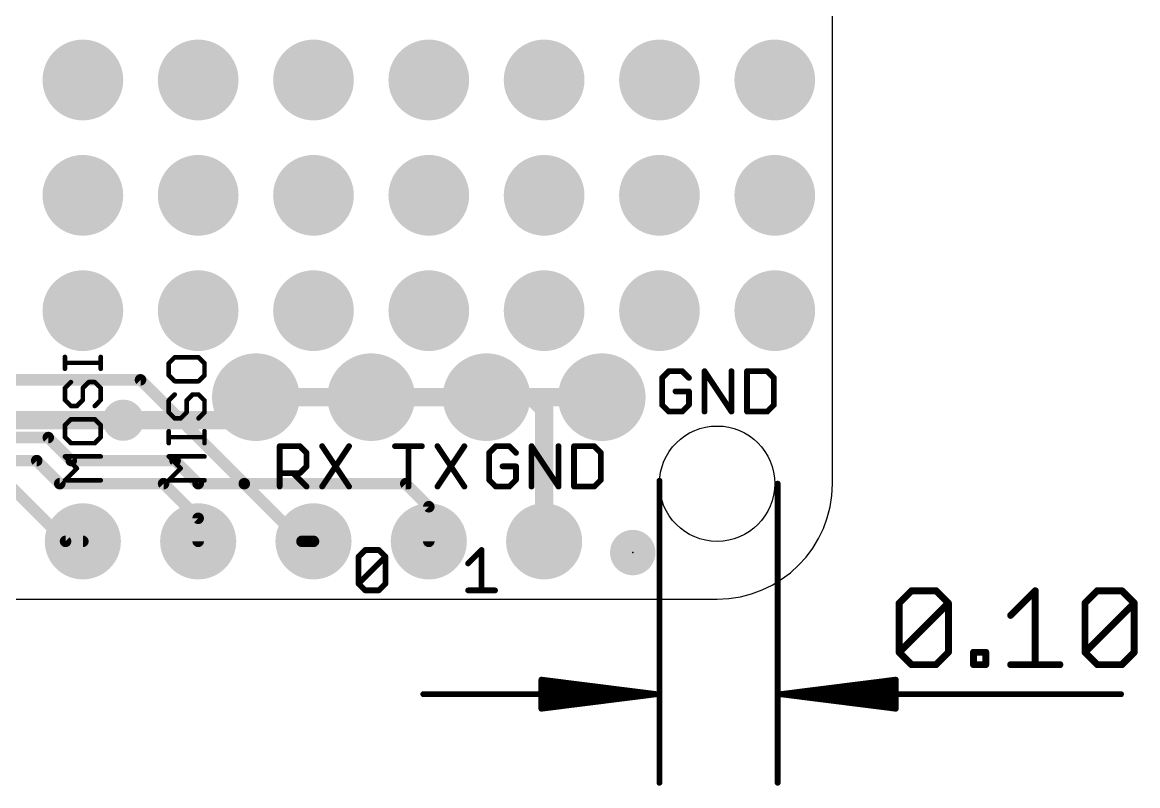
# Model space of a CAD drawing. Extents: x -12.9 to 57.5, y -7.5 to 35.5.
# Drawn here: x 32.96 to 57.52, y -4.11 to 12.7 of the extents above; entities that cross this region are included whole.
import ezdxf

# ---------------------------------------------------------------- set-up
doc = ezdxf.new("R2010")
doc.units = 0
for name, color, linetype in [('1', 12, 'CONTINUOUS'), ('16', 132, 'CONTINUOUS'), ('17', 110, 'CONTINUOUS'), ('18', 110, 'CONTINUOUS'), ('20', 53, 'CONTINUOUS'), ('21', 40, 'CONTINUOUS'), ('23', 40, 'CONTINUOUS'), ('47', 253, 'CONTINUOUS')]:
    doc.layers.add(name, color=color, linetype=linetype)

# ---------------------------------------------------------------- blocks, each defined once
blk = doc.blocks.new('ROUNDP')
at = {"const_width": 0.5}
blk.add_lwpolyline([(0, -0.25, 1), (0, 0.25, 1), (0, -0.25)], format="xyb", dxfattribs=at)
blk = doc.blocks.new('PIE')
at = {"const_width": 0.5}
blk.add_lwpolyline([(0, -0.25, 1), (0, 0.25, 1), (0, -0.25)], format="xyb", dxfattribs=at)
blk = doc.blocks.new('ROUNDV')
at = {"const_width": 0.5}
blk.add_lwpolyline([(0, -0.25, 1), (0, 0.25, 1), (0, -0.25)], format="xyb", dxfattribs=at)

msp = doc.modelspace()

# ---------------------------------------------------------------- linework, layer by layer
at = {"layer": '1'}
for points, const_width in [([(37.592, 3.937), (38.1, 4.445)], 0.4064), ([(38.1, 4.445), (40.64, 4.445)], 0.4064), ([(40.64, 4.445), (43.18, 4.445)], 0.4064), ([(43.18, 4.445), (44.196, 4.445)], 0.4064), ([(44.196, 4.445), (45.72, 4.445)], 0.4064), ([(44.45, 4.191), (44.196, 4.445)], 0.4064), ([(44.45, 1.27), (44.45, 4.191)], 0.4064), ([(35.179, 3.937), (37.592, 3.937)], 0.4064), ([(30.988, 3.556), (33.528, 3.556)], 0.254), ([(33.528, 3.556), (34.036, 3.048)], 0.254), ([(30.734, 3.048), (33.274, 3.048)], 0.254), ([(33.274, 3.048), (33.782, 2.54)], 0.254), ([(34.036, 3.048), (36.322, 3.048)], 0.254), ([(36.322, 3.048), (36.83, 2.54)], 0.254), ([(32.639, 2.54), (33.909, 1.27)], 0.254), ([(33.782, 2.54), (36.068, 2.54)], 0.254), ([(36.068, 2.54), (36.83, 1.778)], 0.254), ([(36.83, 2.54), (37.846, 2.54)], 0.254), ([(37.846, 2.54), (39.116, 1.27)], 0.254), ([(36.83, 1.778), (36.83, 1.27)], 0.254), ([(33.909, 1.27), (34.29, 1.27)], 0.254), ([(39.116, 1.27), (39.37, 1.27)], 0.254)]:
    msp.add_lwpolyline(points, dxfattribs=dict(at, const_width=const_width))
for points, const_width in [([(38.1, 4.5466, 1), (38.1, 4.3434)], 0.2032), ([(38.1718, 4.3732, 1), (38.0282, 4.5168)], 0.2032), ([(40.64, 4.5466, 1), (40.64, 4.3434)], 0.2032), ([(40.64, 4.3434, 1), (40.64, 4.5466)], 0.2032), ([(43.18, 4.5466, 1), (43.18, 4.3434)], 0.2032), ([(43.18, 4.3434, 1), (43.18, 4.5466)], 0.2032), ([(44.196, 4.5466, 1), (44.196, 4.3434)], 0.2032), ([(44.2678, 4.5168, 1), (44.1242, 4.3732)], 0.2032), ([(44.196, 4.3434, 1), (44.196, 4.5466)], 0.2032), ([(45.72, 4.3434, 1), (45.72, 4.5466)], 0.2032), ([(44.5516, 4.191, 1), (44.3484, 4.191)], 0.2032), ([(44.3782, 4.1192, 1), (44.5218, 4.2628)], 0.2032), ([(35.179, 4.0386, 1), (35.179, 3.8354)], 0.2032), ([(37.5202, 4.0088, 1), (37.6638, 3.8652)], 0.2032), ([(37.592, 3.8354, 1), (37.592, 4.0386)], 0.2032), ([(33.5729, 3.6009, 1), (33.4831, 3.5111)], 0.127), ([(33.528, 3.4925, 1), (33.528, 3.6195)], 0.127), ([(33.3189, 3.0929, 1), (33.2291, 3.0031)], 0.127), ([(33.274, 2.9845, 1), (33.274, 3.1115)], 0.127), ([(34.036, 3.1115, 1), (34.036, 2.9845)], 0.127), ([(33.9911, 3.0031, 1), (34.0809, 3.0929)], 0.127), ([(36.3669, 3.0929, 1), (36.2771, 3.0031)], 0.127), ([(36.322, 2.9845, 1), (36.322, 3.1115)], 0.127), ([(33.782, 2.6035, 1), (33.782, 2.4765)], 0.127), ([(33.7371, 2.4951, 1), (33.8269, 2.5849)], 0.127), ([(36.1129, 2.5849, 1), (36.0231, 2.4951)], 0.127), ([(36.068, 2.4765, 1), (36.068, 2.6035)], 0.127), ([(36.83, 2.6035, 1), (36.83, 2.4765)], 0.127), ([(36.7851, 2.4951, 1), (36.8749, 2.5849)], 0.127), ([(37.8909, 2.5849, 1), (37.8011, 2.4951)], 0.127), ([(37.846, 2.4765, 1), (37.846, 2.6035)], 0.127), ([(36.8935, 1.778, 1), (36.7665, 1.778)], 0.127), ([(36.7851, 1.7331, 1), (36.8749, 1.8229)], 0.127), ([(33.909, 1.3335, 1), (33.909, 1.2065)], 0.127), ([(33.8641, 1.2251, 1), (33.9539, 1.3149)], 0.127), ([(34.29, 1.2065, 1), (34.29, 1.3335)], 0.127), ([(36.7665, 1.27, 1), (36.8935, 1.27)], 0.127), ([(39.116, 1.3335, 1), (39.116, 1.2065)], 0.127), ([(39.0711, 1.2251, 1), (39.1609, 1.3149)], 0.127), ([(39.37, 1.2065, 1), (39.37, 1.3335)], 0.127), ([(44.3484, 1.27, 1), (44.5516, 1.27)], 0.2032)]:
    msp.add_lwpolyline(points, format="xyb", dxfattribs=dict(at, const_width=const_width))
at = {"layer": '16'}
for points, const_width in [([(31.242, 4.826), (35.56, 4.826)], 0.254), ([(35.56, 4.826), (37.846, 2.54)], 0.254), ([(35.179, 3.937), (30.861, 3.937)], 0.4064), ([(37.846, 2.54), (41.402, 2.54)], 0.254), ([(41.402, 2.54), (41.91, 2.032)], 0.254), ([(41.91, 2.032), (41.91, 1.27)], 0.254)]:
    msp.add_lwpolyline(points, dxfattribs=dict(at, const_width=const_width))
for points, const_width in [([(35.6049, 4.8709, 1), (35.5151, 4.7811)], 0.127), ([(35.56, 4.7625, 1), (35.56, 4.8895)], 0.127), ([(35.179, 3.8354, 1), (35.179, 4.0386)], 0.2032), ([(37.846, 2.6035, 1), (37.846, 2.4765)], 0.127), ([(37.8011, 2.4951, 1), (37.8909, 2.5849)], 0.127), ([(41.4469, 2.5849, 1), (41.3571, 2.4951)], 0.127), ([(41.402, 2.4765, 1), (41.402, 2.6035)], 0.127), ([(41.9735, 2.032, 1), (41.8465, 2.032)], 0.127), ([(41.8651, 1.9871, 1), (41.9549, 2.0769)], 0.127), ([(41.8465, 1.27, 1), (41.9735, 1.27)], 0.127)]:
    msp.add_lwpolyline(points, format="xyb", dxfattribs=dict(at, const_width=const_width))
at = {"layer": '20'}
for p, q in [((50.8, 2.54), (50.8, 20.32)), ((2.54, 0), (48.26, 0))]:
    msp.add_line(p, q, dxfattribs=at)
msp.add_circle((48.26, 2.54), 1.27, dxfattribs=at)
msp.add_arc((48.26, 2.54), 2.54, 270, 0, dxfattribs=at)
at = {"layer": '21'}
for points, const_width in [([(33.8956, 5.0698), (33.8956, 5.3325)], 0.1016), ([(34.6837, 5.2012), (33.8956, 5.2012)], 0.1016), ([(34.6837, 5.0698), (34.6837, 5.3325)], 0.1016), ([(36.313, 5.3223), (36.1816, 5.191)], 0.1016), ([(36.1816, 5.191), (36.1816, 4.9283)], 0.1016), ([(36.8384, 5.3223), (36.313, 5.3223)], 0.1016), ([(36.9697, 5.191), (36.8384, 5.3223)], 0.1016), ([(36.9697, 4.9283), (36.9697, 5.191)], 0.1016), ([(36.1816, 4.9283), (36.313, 4.7969)], 0.1016), ([(36.8384, 4.7969), (36.9697, 4.9283)], 0.1016), ([(47.1955, 5.0173), (47.0472, 4.869)], 0.127), ([(47.0472, 4.869), (47.0472, 4.2758)], 0.127), ([(47.4921, 5.0173), (47.1955, 5.0173)], 0.127), ([(47.6404, 4.869), (47.4921, 5.0173)], 0.127), ([(47.9827, 4.1275), (47.9827, 5.0173)], 0.127), ([(47.9827, 5.0173), (48.5759, 4.1275)], 0.127), ([(48.5759, 4.1275), (48.5759, 5.0173)], 0.127), ([(48.9183, 5.0173), (48.9183, 4.1275)], 0.127), ([(49.3631, 5.0173), (48.9183, 5.0173)], 0.127), ([(49.5114, 4.869), (49.3631, 5.0173)], 0.127), ([(49.5114, 4.2758), (49.5114, 4.869)], 0.127), ([(34.027, 4.7766), (33.8956, 4.6453)], 0.1016), ([(33.8956, 4.6453), (33.8956, 4.3826)], 0.1016), ([(34.2897, 4.6453), (34.421, 4.7766)], 0.1016), ([(34.2897, 4.3826), (34.2897, 4.6453)], 0.1016), ([(34.421, 4.7766), (34.5524, 4.7766)], 0.1016), ([(34.5524, 4.7766), (34.6837, 4.6453)], 0.1016), ([(34.6837, 4.6453), (34.6837, 4.3826)], 0.1016), ([(36.313, 4.7969), (36.8384, 4.7969)], 0.1016), ([(33.8956, 4.3826), (34.027, 4.2512)], 0.1016), ([(34.1583, 4.2512), (34.2897, 4.3826)], 0.1016), ([(34.6837, 4.3826), (34.5524, 4.2512)], 0.1016), ([(36.313, 4.5038), (36.1816, 4.3724)], 0.1016), ([(36.1816, 4.3724), (36.1816, 4.1097)], 0.1016), ([(36.5757, 4.3724), (36.707, 4.5038)], 0.1016), ([(36.5757, 4.1097), (36.5757, 4.3724)], 0.1016), ([(36.707, 4.5038), (36.8384, 4.5038)], 0.1016), ([(36.8384, 4.5038), (36.9697, 4.3724)], 0.1016), ([(36.9697, 4.3724), (36.9697, 4.1097)], 0.1016), ([(47.6404, 4.5724), (47.3438, 4.5724)], 0.127), ([(47.6404, 4.2758), (47.6404, 4.5724)], 0.127), ([(34.027, 4.2512), (34.1583, 4.2512)], 0.1016), ([(47.0472, 4.2758), (47.1955, 4.1275)], 0.127), ([(47.1955, 4.1275), (47.4921, 4.1275)], 0.127), ([(47.4921, 4.1275), (47.6404, 4.2758)], 0.127), ([(48.9183, 4.1275), (49.3631, 4.1275)], 0.127), ([(49.3631, 4.1275), (49.5114, 4.2758)], 0.127), ([(34.027, 3.958), (33.8956, 3.8267)], 0.1016), ([(34.5524, 3.958), (34.027, 3.958)], 0.1016), ([(34.6837, 3.8267), (34.5524, 3.958)], 0.1016), ([(36.1816, 4.1097), (36.313, 3.9784)], 0.1016), ([(36.313, 3.9784), (36.4443, 3.9784)], 0.1016), ([(36.4443, 3.9784), (36.5757, 4.1097)], 0.1016), ([(36.9697, 4.1097), (36.8384, 3.9784)], 0.1016), ([(33.8956, 3.8267), (33.8956, 3.564)], 0.1016), ([(34.6837, 3.564), (34.6837, 3.8267)], 0.1016), ([(36.1816, 3.4327), (36.1816, 3.6953)], 0.1016), ([(36.9697, 3.4327), (36.9697, 3.6953)], 0.1016), ([(33.8956, 3.564), (34.027, 3.4327)], 0.1016), ([(34.027, 3.4327), (34.5524, 3.4327)], 0.1016), ([(34.5524, 3.4327), (34.6837, 3.564)], 0.1016), ([(36.9697, 3.564), (36.1816, 3.564)], 0.1016), ([(38.625, 2.4765), (38.625, 3.3663)], 0.127), ([(38.625, 3.3663), (39.0699, 3.3663)], 0.127), ([(39.0699, 3.3663), (39.2182, 3.218)], 0.127), ([(39.2182, 3.218), (39.2182, 2.9214)], 0.127), ([(39.5605, 3.3663), (40.1537, 2.4765)], 0.127), ([(40.1537, 3.3663), (39.5605, 2.4765)], 0.127), ([(41.165, 3.3663), (41.7582, 3.3663)], 0.127), ([(41.4616, 2.4765), (41.4616, 3.3663)], 0.127), ([(42.1005, 3.3663), (42.6937, 2.4765)], 0.127), ([(42.6937, 3.3663), (42.1005, 2.4765)], 0.127), ([(43.3855, 3.3663), (43.2372, 3.218)], 0.127), ([(43.2372, 3.218), (43.2372, 2.6248)], 0.127), ([(43.6821, 3.3663), (43.3855, 3.3663)], 0.127), ([(43.8304, 3.218), (43.6821, 3.3663)], 0.127), ([(44.1727, 2.4765), (44.1727, 3.3663)], 0.127), ([(44.1727, 3.3663), (44.7659, 2.4765)], 0.127), ([(44.7659, 2.4765), (44.7659, 3.3663)], 0.127), ([(45.1083, 3.3663), (45.1083, 2.4765)], 0.127), ([(45.5531, 3.3663), (45.1083, 3.3663)], 0.127), ([(45.7014, 3.218), (45.5531, 3.3663)], 0.127), ([(45.7014, 2.6248), (45.7014, 3.218)], 0.127), ([(34.1583, 2.8768), (33.8956, 3.1395)], 0.1016), ([(33.8956, 3.1395), (34.6837, 3.1395)], 0.1016), ([(36.4443, 2.8768), (36.1816, 3.1395)], 0.1016), ([(36.1816, 3.1395), (36.9697, 3.1395)], 0.1016), ([(39.2182, 2.9214), (39.0699, 2.7731)], 0.127), ([(43.8304, 2.9214), (43.5338, 2.9214)], 0.127), ([(43.8304, 2.6248), (43.8304, 2.9214)], 0.127), ([(33.8956, 2.6141), (34.1583, 2.8768)], 0.1016), ([(36.1816, 2.6141), (36.4443, 2.8768)], 0.1016), ([(39.0699, 2.7731), (38.625, 2.7731)], 0.127), ([(38.9216, 2.7731), (39.2182, 2.4765)], 0.127), ([(34.6837, 2.6141), (33.8956, 2.6141)], 0.1016), ([(36.9697, 2.6141), (36.1816, 2.6141)], 0.1016), ([(43.2372, 2.6248), (43.3855, 2.4765)], 0.127), ([(43.3855, 2.4765), (43.6821, 2.4765)], 0.127), ([(43.6821, 2.4765), (43.8304, 2.6248)], 0.127), ([(45.1083, 2.4765), (45.5531, 2.4765)], 0.127), ([(45.5531, 2.4765), (45.7014, 2.6248)], 0.127), ([(40.3627, 0.932), (40.511, 1.0803)], 0.127), ([(40.3627, 0.3388), (40.3627, 0.932)], 0.127), ([(40.3627, 0.3388), (40.9559, 0.932)], 0.127), ([(40.511, 1.0803), (40.8076, 1.0803)], 0.127), ([(40.8076, 1.0803), (40.9559, 0.932)], 0.127), ([(40.9559, 0.932), (40.9559, 0.3388)], 0.127), ([(42.7757, 0.7837), (43.0723, 1.0803)], 0.127), ([(43.0723, 1.0803), (43.0723, 0.1905)], 0.127), ([(40.511, 0.1905), (40.3627, 0.3388)], 0.127), ([(40.8076, 0.1905), (40.511, 0.1905)], 0.127), ([(40.9559, 0.3388), (40.8076, 0.1905)], 0.127), ([(42.7757, 0.1905), (43.3689, 0.1905)], 0.127)]:
    msp.add_lwpolyline(points, dxfattribs=dict(at, const_width=const_width))
for points, const_width in [([(33.921, 5.3325, 1), (33.8702, 5.3325)], 0.0508), ([(33.8956, 5.2266, 1), (33.8956, 5.1757)], 0.0508), ([(34.7091, 5.3325, 1), (34.6583, 5.3325)], 0.0508), ([(34.6837, 5.1757, 1), (34.6837, 5.2266)], 0.0508), ([(36.207, 5.191, 1), (36.1562, 5.191)], 0.0508), ([(36.1637, 5.2089, 1), (36.1996, 5.173)], 0.0508), ([(36.313, 5.3477, 1), (36.313, 5.2969)], 0.0508), ([(36.3309, 5.3044, 1), (36.295, 5.3403)], 0.0508), ([(36.8563, 5.3403, 1), (36.8204, 5.3044)], 0.0508), ([(36.8384, 5.2969, 1), (36.8384, 5.3477)], 0.0508), ([(36.9951, 5.191, 1), (36.9443, 5.191)], 0.0508), ([(36.9517, 5.173, 1), (36.9877, 5.2089)], 0.0508), ([(33.8702, 5.0698, 1), (33.921, 5.0698)], 0.0508), ([(34.6583, 5.0698, 1), (34.7091, 5.0698)], 0.0508), ([(36.1996, 4.9463, 1), (36.1637, 4.9103)], 0.0508), ([(36.1562, 4.9283, 1), (36.207, 4.9283)], 0.0508), ([(36.9443, 4.9283, 1), (36.9951, 4.9283)], 0.0508), ([(36.9877, 4.9103, 1), (36.9517, 4.9463)], 0.0508), ([(47.079, 4.869, 1), (47.0155, 4.869)], 0.0635), ([(47.0248, 4.8914, 1), (47.0697, 4.8465)], 0.0635), ([(47.1955, 5.049, 1), (47.1955, 4.9855)], 0.0635), ([(47.218, 4.9948, 1), (47.1731, 5.0397)], 0.0635), ([(47.5146, 5.0397, 1), (47.4696, 4.9948)], 0.0635), ([(47.4921, 4.9855, 1), (47.4921, 5.049)], 0.0635), ([(47.6179, 4.8465, 1), (47.6628, 4.8914)], 0.0635), ([(48.0145, 5.0173, 1), (47.951, 5.0173)], 0.0635), ([(48.0092, 5.0349, 1), (47.9563, 4.9996)], 0.0635), ([(48.6077, 5.0173, 1), (48.5442, 5.0173)], 0.0635), ([(48.95, 5.0173, 1), (48.8865, 5.0173)], 0.0635), ([(48.9183, 5.049, 1), (48.9183, 4.9855)], 0.0635), ([(49.3856, 5.0397, 1), (49.3407, 4.9948)], 0.0635), ([(49.3631, 4.9855, 1), (49.3631, 5.049)], 0.0635), ([(49.5432, 4.869, 1), (49.4797, 4.869)], 0.0635), ([(49.489, 4.8465, 1), (49.5339, 4.8914)], 0.0635), ([(33.921, 4.6453, 1), (33.8702, 4.6453)], 0.0508), ([(33.8777, 4.6632, 1), (33.9136, 4.6273)], 0.0508), ([(34.0449, 4.7586, 1), (34.009, 4.7946)], 0.0508), ([(34.3151, 4.6453, 1), (34.2643, 4.6453)], 0.0508), ([(34.2717, 4.6632, 1), (34.3076, 4.6273)], 0.0508), ([(34.421, 4.802, 1), (34.421, 4.7512)], 0.0508), ([(34.439, 4.7586, 1), (34.403, 4.7946)], 0.0508), ([(34.5703, 4.7946, 1), (34.5344, 4.7586)], 0.0508), ([(34.5524, 4.7512, 1), (34.5524, 4.802)], 0.0508), ([(34.7091, 4.6453, 1), (34.6583, 4.6453)], 0.0508), ([(34.6657, 4.6273, 1), (34.7017, 4.6632)], 0.0508), ([(36.313, 4.8223, 1), (36.313, 4.7715)], 0.0508), ([(36.295, 4.779, 1), (36.3309, 4.8149)], 0.0508), ([(36.8204, 4.8149, 1), (36.8563, 4.779)], 0.0508), ([(36.8384, 4.7715, 1), (36.8384, 4.8223)], 0.0508), ([(33.9136, 4.4005, 1), (33.8777, 4.3646)], 0.0508), ([(34.3076, 4.3646, 1), (34.2717, 4.4005)], 0.0508), ([(34.7017, 4.3646, 1), (34.6657, 4.4005)], 0.0508), ([(36.207, 4.3724, 1), (36.1562, 4.3724)], 0.0508), ([(36.3309, 4.4858, 1), (36.295, 4.5217)], 0.0508), ([(36.6011, 4.3724, 1), (36.5503, 4.3724)], 0.0508), ([(36.707, 4.5292, 1), (36.707, 4.4783)], 0.0508), ([(36.725, 4.4858, 1), (36.689, 4.5217)], 0.0508), ([(36.8563, 4.5217, 1), (36.8204, 4.4858)], 0.0508), ([(36.8384, 4.4783, 1), (36.8384, 4.5292)], 0.0508), ([(36.9951, 4.3724, 1), (36.9443, 4.3724)], 0.0508), ([(47.3438, 4.6041, 1), (47.3438, 4.5406)], 0.0635), ([(47.6721, 4.5724, 1), (47.6086, 4.5724)], 0.0635), ([(47.6404, 4.5406, 1), (47.6404, 4.6041)], 0.0635), ([(33.8702, 4.3826, 1), (33.921, 4.3826)], 0.0508), ([(34.027, 4.2766, 1), (34.027, 4.2258)], 0.0508), ([(34.009, 4.2333, 1), (34.0449, 4.2692)], 0.0508), ([(34.1404, 4.2692, 1), (34.1763, 4.2333)], 0.0508), ([(34.1583, 4.2258, 1), (34.1583, 4.2766)], 0.0508), ([(34.2643, 4.3826, 1), (34.3151, 4.3826)], 0.0508), ([(34.5344, 4.2692, 1), (34.5703, 4.2333)], 0.0508), ([(34.6583, 4.3826, 1), (34.7091, 4.3826)], 0.0508), ([(36.1637, 4.3904, 1), (36.1996, 4.3544)], 0.0508), ([(36.5577, 4.3904, 1), (36.5936, 4.3544)], 0.0508), ([(36.9517, 4.3544, 1), (36.9877, 4.3904)], 0.0508), ([(47.0697, 4.2982, 1), (47.0248, 4.2533)], 0.0635), ([(47.0155, 4.2758, 1), (47.079, 4.2758)], 0.0635), ([(47.1955, 4.1593, 1), (47.1955, 4.0958)], 0.0635), ([(47.1731, 4.105, 1), (47.218, 4.15)], 0.0635), ([(47.4696, 4.15, 1), (47.5146, 4.105)], 0.0635), ([(47.4921, 4.0958, 1), (47.4921, 4.1593)], 0.0635), ([(47.6086, 4.2758, 1), (47.6721, 4.2758)], 0.0635), ([(47.6628, 4.2533, 1), (47.6179, 4.2982)], 0.0635), ([(48.5495, 4.1099, 1), (48.6023, 4.1451)], 0.0635), ([(48.9183, 4.1593, 1), (48.9183, 4.0958)], 0.0635), ([(49.3407, 4.15, 1), (49.3856, 4.105)], 0.0635), ([(49.3631, 4.0958, 1), (49.3631, 4.1593)], 0.0635), ([(49.4797, 4.2758, 1), (49.5432, 4.2758)], 0.0635), ([(49.5339, 4.2533, 1), (49.489, 4.2982)], 0.0635), ([(34.027, 3.9834, 1), (34.027, 3.9326)], 0.0508), ([(34.0449, 3.9401, 1), (34.009, 3.976)], 0.0508), ([(34.5703, 3.976, 1), (34.5344, 3.9401)], 0.0508), ([(34.5524, 3.9326, 1), (34.5524, 3.9834)], 0.0508), ([(36.1562, 4.1097, 1), (36.207, 4.1097)], 0.0508), ([(36.1996, 4.1277, 1), (36.1637, 4.0918)], 0.0508), ([(36.313, 4.0038, 1), (36.313, 3.953)], 0.0508), ([(36.295, 3.9604, 1), (36.3309, 3.9963)], 0.0508), ([(36.4264, 3.9963, 1), (36.4623, 3.9604)], 0.0508), ([(36.4443, 3.953, 1), (36.4443, 4.0038)], 0.0508), ([(36.5503, 4.1097, 1), (36.6011, 4.1097)], 0.0508), ([(36.5936, 4.0918, 1), (36.5577, 4.1277)], 0.0508), ([(36.8204, 3.9963, 1), (36.8563, 3.9604)], 0.0508), ([(36.9443, 4.1097, 1), (36.9951, 4.1097)], 0.0508), ([(36.9877, 4.0918, 1), (36.9517, 4.1277)], 0.0508), ([(47.951, 4.1275, 1), (48.0145, 4.1275)], 0.0635), ([(48.5442, 4.1275, 1), (48.6077, 4.1275)], 0.0635), ([(48.8865, 4.1275, 1), (48.95, 4.1275)], 0.0635), ([(33.921, 3.8267, 1), (33.8702, 3.8267)], 0.0508), ([(33.8777, 3.8446, 1), (33.9136, 3.8087)], 0.0508), ([(34.7091, 3.8267, 1), (34.6583, 3.8267)], 0.0508), ([(34.6657, 3.8087, 1), (34.7017, 3.8446)], 0.0508), ([(36.207, 3.6953, 1), (36.1562, 3.6953)], 0.0508), ([(36.9951, 3.6953, 1), (36.9443, 3.6953)], 0.0508), ([(33.9136, 3.582, 1), (33.8777, 3.546)], 0.0508), ([(33.8702, 3.564, 1), (33.921, 3.564)], 0.0508), ([(34.027, 3.4581, 1), (34.027, 3.4073)], 0.0508), ([(34.009, 3.4147, 1), (34.0449, 3.4506)], 0.0508), ([(34.5344, 3.4506, 1), (34.5703, 3.4147)], 0.0508), ([(34.5524, 3.4073, 1), (34.5524, 3.4581)], 0.0508), ([(34.6583, 3.564, 1), (34.7091, 3.564)], 0.0508), ([(34.7017, 3.546, 1), (34.6657, 3.582)], 0.0508), ([(36.1816, 3.5894, 1), (36.1816, 3.5386)], 0.0508), ([(36.1562, 3.4327, 1), (36.207, 3.4327)], 0.0508), ([(36.9443, 3.4327, 1), (36.9951, 3.4327)], 0.0508), ([(36.9697, 3.5386, 1), (36.9697, 3.5894)], 0.0508), ([(38.6567, 3.3663, 1), (38.5932, 3.3663)], 0.0635), ([(38.625, 3.398, 1), (38.625, 3.3345)], 0.0635), ([(39.0923, 3.3887, 1), (39.0474, 3.3438)], 0.0635), ([(39.0699, 3.3345, 1), (39.0699, 3.398)], 0.0635), ([(39.2499, 3.218, 1), (39.1864, 3.218)], 0.0635), ([(39.1957, 3.1955, 1), (39.2406, 3.2404)], 0.0635), ([(39.5869, 3.3839, 1), (39.5341, 3.3486)], 0.0635), ([(40.1801, 3.3486, 1), (40.1273, 3.3839)], 0.0635), ([(41.165, 3.398, 1), (41.165, 3.3345)], 0.0635), ([(41.4933, 3.3663, 1), (41.4298, 3.3663)], 0.0635), ([(41.7582, 3.3345, 1), (41.7582, 3.398)], 0.0635), ([(42.1269, 3.3839, 1), (42.0741, 3.3486)], 0.0635), ([(42.7201, 3.3486, 1), (42.6673, 3.3839)], 0.0635), ([(43.269, 3.218, 1), (43.2055, 3.218)], 0.0635), ([(43.2148, 3.2404, 1), (43.2597, 3.1955)], 0.0635), ([(43.3855, 3.398, 1), (43.3855, 3.3345)], 0.0635), ([(43.408, 3.3438, 1), (43.3631, 3.3887)], 0.0635), ([(43.7046, 3.3887, 1), (43.6596, 3.3438)], 0.0635), ([(43.6821, 3.3345, 1), (43.6821, 3.398)], 0.0635), ([(43.8079, 3.1955, 1), (43.8528, 3.2404)], 0.0635), ([(44.2045, 3.3663, 1), (44.141, 3.3663)], 0.0635), ([(44.1992, 3.3839, 1), (44.1463, 3.3486)], 0.0635), ([(44.7977, 3.3663, 1), (44.7342, 3.3663)], 0.0635), ([(45.14, 3.3663, 1), (45.0765, 3.3663)], 0.0635), ([(45.1083, 3.398, 1), (45.1083, 3.3345)], 0.0635), ([(45.5756, 3.3887, 1), (45.5307, 3.3438)], 0.0635), ([(45.5531, 3.3345, 1), (45.5531, 3.398)], 0.0635), ([(45.7332, 3.218, 1), (45.6697, 3.218)], 0.0635), ([(45.679, 3.1955, 1), (45.7239, 3.2404)], 0.0635), ([(33.8956, 3.1649, 1), (33.8956, 3.1141)], 0.0508), ([(33.9136, 3.1574, 1), (33.8777, 3.1215)], 0.0508), ([(34.6837, 3.1141, 1), (34.6837, 3.1649)], 0.0508), ([(36.1816, 3.1649, 1), (36.1816, 3.1141)], 0.0508), ([(36.1996, 3.1574, 1), (36.1637, 3.1215)], 0.0508), ([(36.9697, 3.1141, 1), (36.9697, 3.1649)], 0.0508), ([(39.1864, 2.9214, 1), (39.2499, 2.9214)], 0.0635), ([(39.2406, 2.8989, 1), (39.1957, 2.9438)], 0.0635), ([(43.5338, 2.9531, 1), (43.5338, 2.8896)], 0.0635), ([(43.8621, 2.9214, 1), (43.7986, 2.9214)], 0.0635), ([(43.8304, 2.8896, 1), (43.8304, 2.9531)], 0.0635), ([(34.1763, 2.8588, 1), (34.1404, 2.8947)], 0.0508), ([(34.1404, 2.8588, 1), (34.1763, 2.8947)], 0.0508), ([(36.4623, 2.8588, 1), (36.4264, 2.8947)], 0.0508), ([(36.4264, 2.8588, 1), (36.4623, 2.8947)], 0.0508), ([(38.625, 2.8048, 1), (38.625, 2.7413)], 0.0635), ([(38.944, 2.7955, 1), (38.8991, 2.7506)], 0.0635), ([(39.0474, 2.7955, 1), (39.0923, 2.7506)], 0.0635), ([(39.0699, 2.7413, 1), (39.0699, 2.8048)], 0.0635), ([(33.8956, 2.6395, 1), (33.8956, 2.5887)], 0.0508), ([(33.8777, 2.632, 1), (33.9136, 2.5961)], 0.0508), ([(34.6837, 2.5887, 1), (34.6837, 2.6395)], 0.0508), ([(36.1816, 2.6395, 1), (36.1816, 2.5887)], 0.0508), ([(36.1637, 2.632, 1), (36.1996, 2.5961)], 0.0508), ([(36.9697, 2.5887, 1), (36.9697, 2.6395)], 0.0508), ([(38.5932, 2.4765, 1), (38.6567, 2.4765)], 0.0635), ([(39.1957, 2.454, 1), (39.2406, 2.499)], 0.0635), ([(39.5341, 2.4941, 1), (39.5869, 2.4589)], 0.0635), ([(40.1273, 2.4589, 1), (40.1801, 2.4941)], 0.0635), ([(41.4298, 2.4765, 1), (41.4933, 2.4765)], 0.0635), ([(42.0741, 2.4941, 1), (42.1269, 2.4589)], 0.0635), ([(42.6673, 2.4589, 1), (42.7201, 2.4941)], 0.0635), ([(43.2055, 2.6248, 1), (43.269, 2.6248)], 0.0635), ([(43.2597, 2.6472, 1), (43.2148, 2.6023)], 0.0635), ([(43.3855, 2.5083, 1), (43.3855, 2.4447)], 0.0635), ([(43.3631, 2.454, 1), (43.408, 2.499)], 0.0635), ([(43.6596, 2.499, 1), (43.7046, 2.454)], 0.0635), ([(43.6821, 2.4447, 1), (43.6821, 2.5083)], 0.0635), ([(43.7986, 2.6248, 1), (43.8621, 2.6248)], 0.0635), ([(43.8528, 2.6023, 1), (43.8079, 2.6472)], 0.0635), ([(44.141, 2.4765, 1), (44.2045, 2.4765)], 0.0635), ([(44.7342, 2.4765, 1), (44.7977, 2.4765)], 0.0635), ([(44.7395, 2.4589, 1), (44.7923, 2.4941)], 0.0635), ([(45.0765, 2.4765, 1), (45.14, 2.4765)], 0.0635), ([(45.1083, 2.5083, 1), (45.1083, 2.4447)], 0.0635), ([(45.5307, 2.499, 1), (45.5756, 2.454)], 0.0635), ([(45.5531, 2.4447, 1), (45.5531, 2.5083)], 0.0635), ([(45.6697, 2.6248, 1), (45.7332, 2.6248)], 0.0635), ([(45.7239, 2.6023, 1), (45.679, 2.6472)], 0.0635), ([(40.3945, 0.932, 1), (40.331, 0.932)], 0.0635), ([(40.3403, 0.9544, 1), (40.3852, 0.9095)], 0.0635), ([(40.511, 1.112, 1), (40.511, 1.0485)], 0.0635), ([(40.5335, 1.0578, 1), (40.4886, 1.1027)], 0.0635), ([(40.8301, 1.1027, 1), (40.7852, 1.0578)], 0.0635), ([(40.8076, 1.0485, 1), (40.8076, 1.112)], 0.0635), ([(40.9877, 0.932, 1), (40.9242, 0.932)], 0.0635), ([(40.9784, 0.9095, 1), (40.9335, 0.9544)], 0.0635), ([(40.9335, 0.9095, 1), (40.9784, 0.9544)], 0.0635), ([(43.1041, 1.0803, 1), (43.0406, 1.0803)], 0.0635), ([(43.0948, 1.0578, 1), (43.0499, 1.1027)], 0.0635), ([(42.7533, 0.8061, 1), (42.7982, 0.7612)], 0.0635), ([(40.3852, 0.3612, 1), (40.3403, 0.3163)], 0.0635), ([(40.3403, 0.3612, 1), (40.3852, 0.3163)], 0.0635), ([(40.331, 0.3388, 1), (40.3945, 0.3388)], 0.0635), ([(40.511, 0.2223, 1), (40.511, 0.1588)], 0.0635), ([(40.8076, 0.1588, 1), (40.8076, 0.2223)], 0.0635), ([(40.9242, 0.3388, 1), (40.9877, 0.3388)], 0.0635), ([(40.9784, 0.3163, 1), (40.9335, 0.3612)], 0.0635), ([(42.7757, 0.2223, 1), (42.7757, 0.1588)], 0.0635), ([(43.3689, 0.1588, 1), (43.3689, 0.2223)], 0.0635), ([(40.4886, 0.168, 1), (40.5335, 0.213)], 0.0635), ([(40.7852, 0.213, 1), (40.8301, 0.168)], 0.0635), ([(43.0406, 0.1905, 1), (43.1041, 0.1905)], 0.0635)]:
    msp.add_lwpolyline(points, format="xyb", dxfattribs=dict(at, const_width=const_width))
at = {"layer": '23'}
msp.add_point((46.4022, 1.023), dxfattribs=at)
at = {"layer": '47'}
for points, const_width in [([(46.99, 2.6035), (46.99, -4.0455)], 0.13), ([(49.5935, 2.54), (49.5935, -4.0455)], 0.13), ([(52.2697, -0.089), (52.5409, 0.1822)], 0.1524), ([(52.5409, 0.1822), (53.0832, 0.1822)], 0.1524), ([(53.0832, 0.1822), (53.3544, -0.089)], 0.1524), ([(54.7254, -0.3601), (55.2678, 0.1822)], 0.1524), ([(55.2678, 0.1822), (55.2678, -1.4448)], 0.1524), ([(56.3626, -0.089), (56.6338, 0.1822)], 0.1524), ([(56.6338, 0.1822), (57.1761, 0.1822)], 0.1524), ([(57.1761, 0.1822), (57.4473, -0.089)], 0.1524), ([(52.2697, -1.1736), (52.2697, -0.089)], 0.1524), ([(52.2697, -1.1736), (53.3544, -0.089)], 0.1524), ([(53.3544, -0.089), (53.3544, -1.1736)], 0.1524), ([(56.3626, -1.1736), (56.3626, -0.089)], 0.1524), ([(56.3626, -1.1736), (57.4473, -0.089)], 0.1524), ([(57.4473, -0.089), (57.4473, -1.1736)], 0.1524), ([(52.5409, -1.4448), (52.2697, -1.1736)], 0.1524), ([(53.3544, -1.1736), (53.0832, -1.4448)], 0.1524), ([(53.9069, -1.4448), (53.9069, -1.1736)], 0.1524), ([(53.9069, -1.1736), (54.178, -1.1736)], 0.1524), ([(54.178, -1.1736), (54.178, -1.4448)], 0.1524), ([(56.6338, -1.4448), (56.3626, -1.1736)], 0.1524), ([(57.4473, -1.1736), (57.1761, -1.4448)], 0.1524), ([(53.0832, -1.4448), (52.5409, -1.4448)], 0.1524), ([(54.178, -1.4448), (53.9069, -1.4448)], 0.1524), ([(54.7254, -1.4448), (55.8101, -1.4448)], 0.1524), ([(57.1761, -1.4448), (56.6338, -1.4448)], 0.1524), ([(46.925, -2.0955), (44.39, -1.7763)], 0.13), ([(44.39, -1.7763), (44.39, -2.4147)], 0.13), ([(49.6585, -2.0955), (52.1935, -1.7763)], 0.13), ([(52.1935, -1.7763), (52.1935, -2.4147)], 0.13), ([(46.925, -2.0955), (44.39, -1.8355)], 0.13), ([(46.925, -2.0955), (44.39, -1.9655)], 0.13), ([(49.6585, -2.0955), (52.1935, -1.8355)], 0.13), ([(49.6585, -2.0955), (52.1935, -1.9655)], 0.13), ([(46.925, -2.0955), (41.79, -2.0955)], 0.13), ([(44.39, -2.4147), (46.925, -2.0955)], 0.13), ([(44.39, -2.2255), (46.925, -2.0955)], 0.13), ([(44.39, -2.3555), (46.925, -2.0955)], 0.13), ([(49.6585, -2.0955), (57.1563, -2.0955)], 0.13), ([(52.1935, -2.4147), (49.6585, -2.0955)], 0.13), ([(52.1935, -2.2255), (49.6585, -2.0955)], 0.13), ([(52.1935, -2.3555), (49.6585, -2.0955)], 0.13)]:
    msp.add_lwpolyline(points, dxfattribs=dict(at, const_width=const_width))
for points, const_width in [([(47.0225, 2.6035, 1), (46.9575, 2.6035)], 0.065), ([(49.626, 2.54, 1), (49.561, 2.54)], 0.065), ([(52.5409, 0.2203, 1), (52.5409, 0.1441)], 0.0762), ([(52.5678, 0.1552, 1), (52.5139, 0.2091)], 0.0762), ([(53.1101, 0.2091, 1), (53.0563, 0.1552)], 0.0762), ([(53.0832, 0.1441, 1), (53.0832, 0.2203)], 0.0762), ([(55.3059, 0.1822, 1), (55.2297, 0.1822)], 0.0762), ([(55.2947, 0.1552, 1), (55.2408, 0.2091)], 0.0762), ([(56.6338, 0.2203, 1), (56.6338, 0.1441)], 0.0762), ([(56.6607, 0.1552, 1), (56.6068, 0.2091)], 0.0762), ([(57.203, 0.2091, 1), (57.1491, 0.1552)], 0.0762), ([(57.1761, 0.1441, 1), (57.1761, 0.2203)], 0.0762), ([(52.3078, -0.089, 1), (52.2316, -0.089)], 0.0762), ([(52.2428, -0.062, 1), (52.2966, -0.1159)], 0.0762), ([(53.3925, -0.089, 1), (53.3163, -0.089)], 0.0762), ([(53.3813, -0.1159, 1), (53.3274, -0.062)], 0.0762), ([(53.3274, -0.1159, 1), (53.3813, -0.062)], 0.0762), ([(56.3356, -0.062, 1), (56.3895, -0.1159)], 0.0762), ([(56.4007, -0.089, 1), (56.3245, -0.089)], 0.0762), ([(57.4854, -0.089, 1), (57.4092, -0.089)], 0.0762), ([(57.4742, -0.1159, 1), (57.4203, -0.062)], 0.0762), ([(57.4203, -0.1159, 1), (57.4742, -0.062)], 0.0762), ([(54.6985, -0.3332, 1), (54.7524, -0.3871)], 0.0762), ([(52.2966, -1.1467, 1), (52.2428, -1.2006)], 0.0762), ([(52.2428, -1.1467, 1), (52.2966, -1.2006)], 0.0762), ([(52.2316, -1.1736, 1), (52.3078, -1.1736)], 0.0762), ([(53.3163, -1.1736, 1), (53.3925, -1.1736)], 0.0762), ([(53.3813, -1.2006, 1), (53.3274, -1.1467)], 0.0762), ([(53.945, -1.1736, 1), (53.8688, -1.1736)], 0.0762), ([(53.9069, -1.1355, 1), (53.9069, -1.2117)], 0.0762), ([(54.2161, -1.1736, 1), (54.1399, -1.1736)], 0.0762), ([(54.178, -1.2117, 1), (54.178, -1.1355)], 0.0762), ([(56.3895, -1.1467, 1), (56.3356, -1.2006)], 0.0762), ([(56.3356, -1.1467, 1), (56.3895, -1.2006)], 0.0762), ([(56.3245, -1.1736, 1), (56.4007, -1.1736)], 0.0762), ([(57.4092, -1.1736, 1), (57.4854, -1.1736)], 0.0762), ([(57.4742, -1.2006, 1), (57.4203, -1.1467)], 0.0762), ([(52.5409, -1.4067, 1), (52.5409, -1.4829)], 0.0762), ([(52.5139, -1.4717, 1), (52.5678, -1.4179)], 0.0762), ([(53.0563, -1.4179, 1), (53.1101, -1.4717)], 0.0762), ([(53.0832, -1.4829, 1), (53.0832, -1.4067)], 0.0762), ([(53.9069, -1.4067, 1), (53.9069, -1.4829)], 0.0762), ([(53.8688, -1.4448, 1), (53.945, -1.4448)], 0.0762), ([(54.1399, -1.4448, 1), (54.2161, -1.4448)], 0.0762), ([(54.178, -1.4829, 1), (54.178, -1.4067)], 0.0762), ([(54.7254, -1.4067, 1), (54.7254, -1.4829)], 0.0762), ([(55.2297, -1.4448, 1), (55.3059, -1.4448)], 0.0762), ([(55.8101, -1.4829, 1), (55.8101, -1.4067)], 0.0762), ([(56.6338, -1.4067, 1), (56.6338, -1.4829)], 0.0762), ([(56.6068, -1.4717, 1), (56.6607, -1.4179)], 0.0762), ([(57.1491, -1.4179, 1), (57.203, -1.4717)], 0.0762), ([(57.1761, -1.4829, 1), (57.1761, -1.4067)], 0.0762), ([(44.3941, -1.744, 1), (44.3859, -1.8085)], 0.065), ([(44.4225, -1.7763, 1), (44.3575, -1.7763)], 0.065), ([(52.226, -1.7763, 1), (52.161, -1.7763)], 0.065), ([(52.1976, -1.8085, 1), (52.1894, -1.744)], 0.065), ([(44.3933, -1.8032, 1), (44.3867, -1.8678)], 0.065), ([(44.3917, -1.933, 1), (44.3883, -1.998)], 0.065), ([(52.1968, -1.8678, 1), (52.1902, -1.8032)], 0.065), ([(52.1952, -1.998, 1), (52.1918, -1.933)], 0.065), ([(41.79, -2.063, 1), (41.79, -2.128)], 0.065), ([(44.3883, -2.193, 1), (44.3917, -2.258)], 0.065), ([(46.9291, -2.1277, 1), (46.9209, -2.0633)], 0.065), ([(46.9209, -2.1277, 1), (46.9291, -2.0633)], 0.065), ([(46.9283, -2.1278, 1), (46.9217, -2.0632)], 0.065), ([(46.9217, -2.1278, 1), (46.9283, -2.0632)], 0.065), ([(46.9233, -2.128, 1), (46.9267, -2.063)], 0.065), ([(46.9267, -2.128, 1), (46.9233, -2.063)], 0.065), ([(46.925, -2.128, 1), (46.925, -2.063)], 0.065), ([(49.6585, -2.063, 1), (49.6585, -2.128)], 0.065), ([(49.6626, -2.0633, 1), (49.6544, -2.1277)], 0.065), ([(49.6568, -2.063, 1), (49.6602, -2.128)], 0.065), ([(49.6602, -2.063, 1), (49.6568, -2.128)], 0.065), ([(49.6618, -2.0632, 1), (49.6552, -2.1278)], 0.065), ([(49.6552, -2.0632, 1), (49.6618, -2.1278)], 0.065), ([(49.6544, -2.0633, 1), (49.6626, -2.1277)], 0.065), ([(52.1918, -2.258, 1), (52.1952, -2.193)], 0.065), ([(57.1563, -2.128, 1), (57.1563, -2.063)], 0.065), ([(44.3867, -2.3232, 1), (44.3933, -2.3878)], 0.065), ([(44.3859, -2.3825, 1), (44.3941, -2.447)], 0.065), ([(44.3575, -2.4147, 1), (44.4225, -2.4147)], 0.065), ([(52.161, -2.4147, 1), (52.226, -2.4147)], 0.065), ([(52.1894, -2.447, 1), (52.1976, -2.3825)], 0.065), ([(52.1902, -2.3878, 1), (52.1968, -2.3232)], 0.065), ([(46.9575, -4.0455, 1), (47.0225, -4.0455)], 0.065), ([(49.561, -4.0455, 1), (49.626, -4.0455)], 0.065)]:
    msp.add_lwpolyline(points, format="xyb", dxfattribs=dict(at, const_width=const_width))

# ---------------------------------------------------------------- block references
at = {"layer": '1'}
msp.add_blockref('PIE', (46.4022, 1.023), dxfattribs=at)
at = {"layer": '17', "xscale": 1.6764, "yscale": 1.6764, "rotation": 270}
for p in [(34.29, 1.27), (34.29, 1.27), (36.83, 1.27), (36.83, 1.27), (39.37, 1.27), (39.37, 1.27), (41.91, 1.27), (41.91, 1.27), (44.45, 1.27), (44.45, 1.27)]:
    msp.add_blockref('ROUNDP', p, dxfattribs=at)
at = {"layer": '18'}
for p, xscale, yscale in [((34.29, 11.43), 1.778, 1.778), ((34.29, 11.43), 1.778, 1.778), ((36.83, 11.43), 1.778, 1.778), ((36.83, 11.43), 1.778, 1.778), ((39.37, 11.43), 1.778, 1.778), ((39.37, 11.43), 1.778, 1.778), ((41.91, 11.43), 1.778, 1.778), ((41.91, 11.43), 1.778, 1.778), ((44.45, 11.43), 1.778, 1.778), ((44.45, 11.43), 1.778, 1.778), ((46.99, 11.43), 1.778, 1.778), ((46.99, 11.43), 1.778, 1.778), ((49.53, 11.43), 1.778, 1.778), ((49.53, 11.43), 1.778, 1.778), ((34.29, 8.89), 1.778, 1.778), ((34.29, 8.89), 1.778, 1.778), ((36.83, 8.89), 1.778, 1.778), ((36.83, 8.89), 1.778, 1.778), ((39.37, 8.89), 1.778, 1.778), ((39.37, 8.89), 1.778, 1.778), ((41.91, 8.89), 1.778, 1.778), ((41.91, 8.89), 1.778, 1.778), ((44.45, 8.89), 1.778, 1.778), ((44.45, 8.89), 1.778, 1.778), ((46.99, 8.89), 1.778, 1.778), ((46.99, 8.89), 1.778, 1.778), ((49.53, 8.89), 1.778, 1.778), ((49.53, 8.89), 1.778, 1.778), ((34.29, 6.35), 1.778, 1.778), ((34.29, 6.35), 1.778, 1.778), ((36.83, 6.35), 1.778, 1.778), ((36.83, 6.35), 1.778, 1.778), ((39.37, 6.35), 1.778, 1.778), ((39.37, 6.35), 1.778, 1.778), ((41.91, 6.35), 1.778, 1.778), ((41.91, 6.35), 1.778, 1.778), ((44.45, 6.35), 1.778, 1.778), ((44.45, 6.35), 1.778, 1.778), ((46.99, 6.35), 1.778, 1.778), ((46.99, 6.35), 1.778, 1.778), ((49.53, 6.35), 1.778, 1.778), ((49.53, 6.35), 1.778, 1.778), ((38.1, 4.445), 1.9304, 1.9304), ((38.1, 4.445), 1.9304, 1.9304), ((40.64, 4.445), 1.9304, 1.9304), ((40.64, 4.445), 1.9304, 1.9304), ((43.18, 4.445), 1.9304, 1.9304), ((43.18, 4.445), 1.9304, 1.9304), ((45.72, 4.445), 1.9304, 1.9304), ((45.72, 4.445), 1.9304, 1.9304), ((35.179, 3.937), 0.9064, 0.9064), ((35.179, 3.937), 0.9064, 0.9064)]:
    msp.add_blockref('ROUNDV', p, dxfattribs=dict(at, xscale=xscale, yscale=yscale))

doc.saveas('drawing.dxf')
